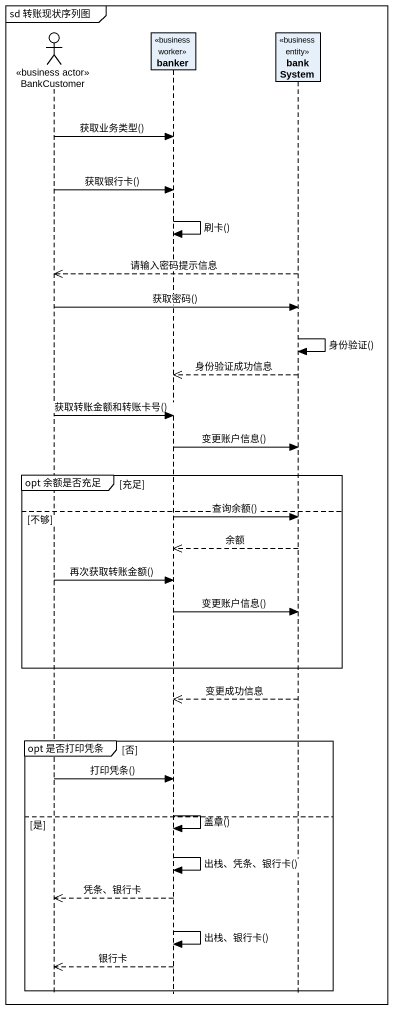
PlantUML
@startuml
mainframe sd 转账现状序列图
hide footbox
actor BankCustomer <<business actor>>
participant banker <<business worker>>
participant bankSystem <<business entity>>

BankCustomer -> banker : 获取业务类型()
BankCustomer -> banker : 获取银行卡()
banker -> banker : 刷卡()
bankSystem -->> BankCustomer : 请输入密码提示信息
BankCustomer -> bankSystem : 获取密码()
bankSystem -> bankSystem : 身份验证()
bankSystem -->> banker : 身份验证成功信息
BankCustomer -> banker : 获取转账金额和转账卡号()
banker -> bankSystem : 变更账户信息()
group opt 余额是否充足 [充足]
else 不够
  banker -> bankSystem : 查询余额()
  bankSystem -->> banker : 余额
  BankCustomer -> banker : 再次获取转账金额()
  banker -> bankSystem : 变更账户信息()
end
bankSystem -->> banker : 变更成功信息
group opt 是否打印凭条 [否]
  BankCustomer -> banker : 打印凭条()
  banker -> banker : 盖章()
else 是
  banker -> banker : 出栈、凭条、银行卡()
  banker -->> BankCustomer : 凭条、银行卡
  banker -> banker : 出栈、银行卡()
  banker -->> BankCustomer : 银行卡
end
@enduml
